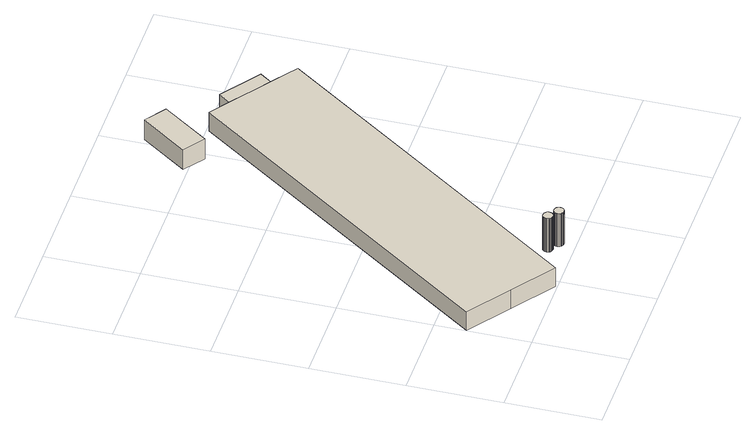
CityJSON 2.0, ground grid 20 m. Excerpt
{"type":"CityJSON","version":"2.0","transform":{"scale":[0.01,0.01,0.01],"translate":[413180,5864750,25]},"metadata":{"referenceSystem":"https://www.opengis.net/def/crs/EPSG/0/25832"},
"CityObjects":{
"building1":{"type":"Building","attributes":{"Gemeindeschluessel":"03454042","AbsoluteHoehe":"25.355","MittlereTraufHoehe":"33.73","Firsthoehe":"33.73","function":"51003_1201","roofType":"1000","measuredHeight":8.37},"address":[{"country":"Germany","locality":"Rastdorf"}],"geometry":[{"type":"MultiSurface","lod":"1","boundaries":[[[0,1,2,3,4,5,6,7,8,9,10,11,12,13,14,15,16,17,18,19,20,21,22,23,24,25,26,27,28,29,30,31,32,33,34,35,36]],[[37,38,39,40,41,42,43,44,45,46,47,48,49,50,51,52,53,54,55,56,57,58,59,60,61,62,63,64,65,66,67,68,69,70,71,72,73]],[[37,73,36,35]],[[38,37,35,34]],[[39,38,34,33]],[[40,39,33,32]],[[41,40,32,31]],[[42,41,31,30]],[[43,42,30,29]],[[44,43,29,28]],[[45,44,28,27]],[[46,45,27,26]],[[47,46,26,25]],[[48,47,25,24]],[[49,48,24,23]],[[50,49,23,22]],[[51,50,22,21]],[[52,51,21,20]],[[53,52,20,19]],[[54,53,19,18]],[[55,54,18,17]],[[56,55,17,16]],[[57,56,16,15]],[[58,57,15,14]],[[59,58,14,13]],[[60,59,13,12]],[[61,60,12,11]],[[62,61,11,10]],[[63,62,10,9]],[[64,63,9,8]],[[65,64,8,7]],[[66,65,7,6]],[[67,66,6,5]],[[68,67,5,4]],[[69,68,4,3]],[[70,69,3,2]],[[71,70,2,1]],[[72,71,1,0]],[[73,72,0,36]]]}]},
"building2":{"type":"Building","attributes":{"Gemeindeschluessel":"03454042","AbsoluteHoehe":"25.389","MittlereTraufHoehe":"33.567","Firsthoehe":"33.567","function":"51003_1201","roofType":"1000","measuredHeight":8.18},"address":[{"country":"Germany","locality":"Rastdorf"}],"geometry":[{"type":"MultiSurface","lod":"1","boundaries":[[[74,75,76,77,78,79,80,81,82,83,84,85,86,87,88,89,90,91,92,93,94,95,96,97,98,99,100,101,102,103,104,105,106,107,108,109]],[[110,111,112,113,114,115,116,117,118,119,120,121,122,123,124,125,126,127,128,129,130,131,132,133,134,135,136,137,138,139,140,141,142,143,144,145]],[[110,145,109,108]],[[111,110,108,107]],[[112,111,107,106]],[[113,112,106,105]],[[114,113,105,104]],[[115,114,104,103]],[[116,115,103,102]],[[117,116,102,101]],[[118,117,101,100]],[[119,118,100,99]],[[120,119,99,98]],[[121,120,98,97]],[[122,121,97,96]],[[123,122,96,95]],[[124,123,95,94]],[[125,124,94,93]],[[126,125,93,92]],[[127,126,92,91]],[[128,127,91,90]],[[129,128,90,89]],[[130,129,89,88]],[[131,130,88,87]],[[132,131,87,86]],[[133,132,86,85]],[[134,133,85,84]],[[135,134,84,83]],[[136,135,83,82]],[[137,136,82,81]],[[138,137,81,80]],[[139,138,80,79]],[[140,139,79,78]],[[141,140,78,77]],[[142,141,77,76]],[[143,142,76,75]],[[144,143,75,74]],[[145,144,74,109]]]}]},
"building3":{"type":"Building","attributes":{"Gemeindeschluessel":"03454042","AbsoluteHoehe":"25.401","MittlereTraufHoehe":"29.692","Firsthoehe":"31.699","function":"31001_2720","roofType":"3100","measuredHeight":6.3},"address":[{"country":"Germany","locality":"Rastdorf"}],"geometry":[{"type":"MultiSurface","lod":"1","boundaries":[[[146,147,148,149,150,151,152,153]],[[154,155,156,157,158,159,160,161]],[[154,161,153,152]],[[155,154,152,151]],[[156,155,151,150]],[[157,156,150,149]],[[158,157,149,148]],[[159,158,148,147]],[[160,159,147,146]],[[161,160,146,153]]]}]},
"building4":{"type":"Building","attributes":{"Gemeindeschluessel":"03454042","AbsoluteHoehe":"25.224","MittlereTraufHoehe":"29.545","Firsthoehe":"30.775","function":"31001_2720","roofType":"3100","measuredHeight":5.55},"address":[{"country":"Germany","locality":"Rastdorf"}],"geometry":[{"type":"MultiSurface","lod":"1","boundaries":[[[162,163,164,165]],[[166,167,168,169]],[[166,169,165,164]],[[167,166,164,163]],[[168,167,163,162]],[[169,168,162,165]]]}]},
"building5":{"type":"Building","attributes":{"Gemeindeschluessel":"03454042","BezugspunktDach":"4000","AbsoluteHoehe":"25.511","MittlereTraufHoehe":"29.011","Firsthoehe":"29.011","function":"31001_2720","measuredHeight":3.5},"address":[{"country":"Germany","locality":"Rastdorf"}],"geometry":[{"type":"MultiSurface","lod":"1","boundaries":[[[170,171,172,173]],[[174,175,176,177]],[[174,177,173,172]],[[175,174,172,171]],[[176,175,171,170]],[[177,176,170,173]]]}]}
},
"vertices":[
[2855,457,873],[2865,443,873],[2881,429,873],[2898,419,873],[2914,412,873],[2929,409,873],[2943,408,873],[2957,409,873],[2972,412,873],[2989,419,873],[3006,429,873],[3022,443,873],[3032,457,873],[3042,478,873],[3047,500,873],[3048,519,873],[3046,537,873],[3041,551,873],[3035,564,873],[3028,576,873],[3018,588,873],[3004,599,873],[2987,609,873],[2967,616,873],[2943,618,873],[2920,616,873],[2899,609,873],[2882,599,873],[2869,588,873],[2859,576,873],[2851,564,873],[2845,551,873],[2841,537,873],[2838,519,873],[2839,500,873],[2844,478,873],[2854,457,873],[2844,478,36],[2839,500,36],[2838,519,36],[2841,537,36],[2845,551,36],[2851,564,36],[2859,576,36],[2869,588,36],[2882,599,36],[2899,609,36],[2920,616,36],[2943,618,36],[2967,616,36],[2987,609,36],[3004,599,36],[3018,588,36],[3028,576,36],[3035,564,36],[3041,551,36],[3046,537,36],[3048,519,36],[3047,500,36],[3042,478,36],[3032,457,36],[3022,443,36],[3006,429,36],[2989,419,36],[2972,412,36],[2957,409,36],[2943,408,36],[2929,409,36],[2914,412,36],[2898,419,36],[2881,429,36],[2865,443,36],[2855,457,36],[2854,457,36],
[3090,283,857],[3106,269,857],[3123,259,857],[3139,252,857],[3154,249,857],[3168,248,857],[3182,249,857],[3197,252,857],[3214,259,857],[3230,269,857],[3247,283,857],[3257,297,857],[3267,318,857],[3272,339,857],[3273,359,857],[3271,376,857],[3266,391,857],[3260,404,857],[3253,416,857],[3243,428,857],[3229,439,857],[3212,449,857],[3192,456,857],[3168,458,857],[3145,456,857],[3124,449,857],[3107,439,857],[3094,428,857],[3084,416,857],[3076,404,857],[3070,391,857],[3066,376,857],[3063,359,857],[3064,339,857],[3069,318,857],[3079,297,857],[3069,318,39],[3064,339,39],[3063,359,39],[3066,376,39],[3070,391,39],[3076,404,39],[3084,416,39],[3094,428,39],[3107,439,39],[3124,449,39],[3145,456,39],[3168,458,39],[3192,456,39],[3212,449,39],[3229,439,39],[3243,428,39],[3253,416,39],[3260,404,39],[3266,391,39],[3271,376,39],[3273,359,39],[3272,339,39],[3267,318,39],[3257,297,39],[3247,283,39],[3230,269,39],[3214,259,39],[3197,252,39],[3182,249,39],[3168,248,39],[3154,249,39],[3139,252,39],[3123,259,39],[3106,269,39],[3090,283,39],[3079,297,39],
[6548,6653,507],[6060,7001,507],[5637,7303,507],[5213,7605,507],[4726,7953,507],[2,1343,507],[913,691,507],[1825,40,507],[913,691,40],[2,1343,40],[4726,7953,40],[5213,7605,40],[5637,7303,40],[6060,7001,40],[6548,6653,40],[1825,40,40],
[4138,9107,516],[3425,8110,516],[3874,7789,516],[4587,8786,516],[3874,7789,22],[3425,8110,22],[4138,9107,22],[4587,8786,22],
[6060,7001,401],[6300,7337,401],[5454,7942,401],[5213,7605,401],[5454,7942,51],[6300,7337,51],[6060,7001,51],[5213,7605,51]
]}
